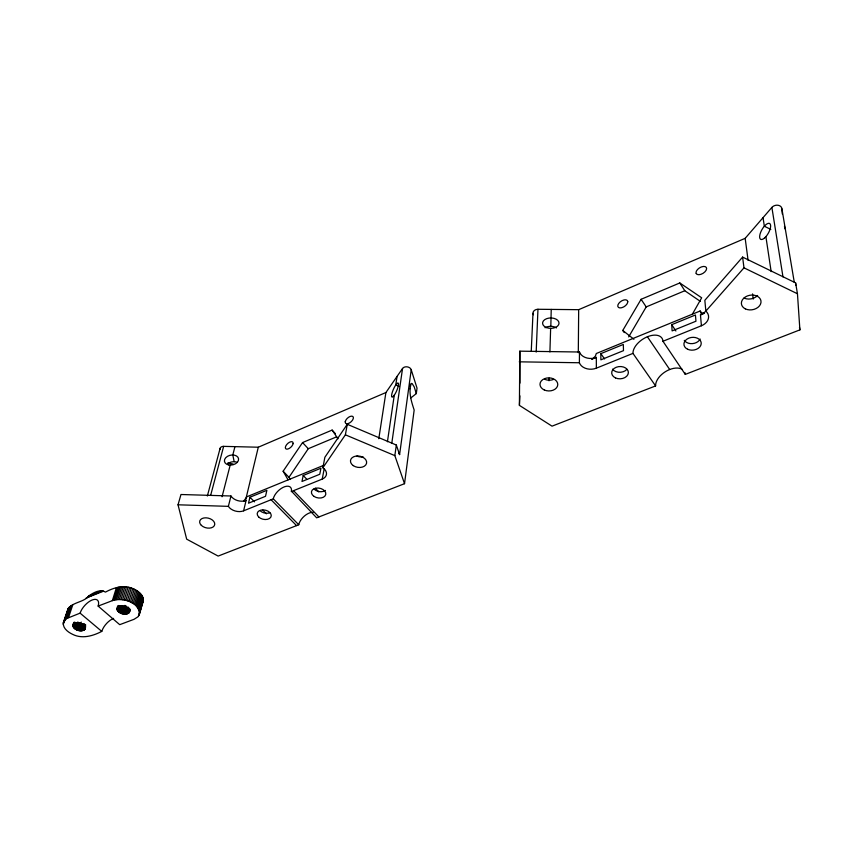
<?xml version="1.0" encoding="UTF-8"?>
<svg xmlns="http://www.w3.org/2000/svg" width="842" height="842" viewBox="0 0 842 842"><rect width="100%" height="100%" fill="white"/><g stroke="black" fill="none" stroke-linecap="round" stroke-linejoin="round"><path stroke-width="1.26" d="M662.959 341.273L685.283 374.395L799.9 329.875L797.458 293.763L795.616 282.891L742.602 257.094L704.838 300.31L705.849 311.108A12.514 9.378 -6.8 0 1 701.418 325.749L662.959 341.273A16.777 9.736 -33.3 0 0 647.477 336.726A16.777 9.736 -33.3 0 0 632.963 353.387L596.368 368.165A11.841 8.82 -1.2 0 1 579.391 362.755L579.475 352.009L519.83 351.167L519.409 405.37L552.026 426.157L655.602 385.92A16.472 9.936 -32.7 0 1 665.348 371.722A16.472 9.936 -32.7 0 1 682.136 369.291M578.296 352.714L578.675 309.677L745.17 238.328L771.882 207.416A5.641 4.368 -13.9 0 1 777.966 205.248A5.641 4.368 -13.9 0 1 781.923 208.848L794.29 282.302M116.964 609.082C118.427 603.293 129.279 605.924 129.721 611.324C127.268 617.386 113.902 612.85 117.712 606.114M550.826 326.296L551.226 309.403M63.382 622.533L66.35 618.659L80.095 613.134L81.169 610.597A12.725 6.031 -48.7 0 1 93.294 599.62A12.725 6.031 -48.7 0 1 98.125 606.082L119.722 624.669L134.078 619.291L137.93 616.839L139.383 614.271L143.119 601.43C144.308 595.726 138.814 591.379 134.246 589.211C124.974 584.38 114.133 587.327 105.482 592.094C100.23 588.832 93.872 592.505 89.378 595.483C83.863 602.598 72.98 601.756 67.97 608.955L63.382 622.533C62.518 628.185 68.086 632.205 72.601 634.331C82.021 639.152 92.936 636.005 101.777 631.395L102.808 628.858A12.567 6.168 -49 0 1 113.607 618.396M549.016 380.773L549.089 378.153M549.91 351.945L550.636 328.359M536.175 352.103L537.964 309.277L578.675 309.677M531.27 350.903L532.986 313.266M519.409 405.37L519.903 395.845M409.843 385.899L409.949 383.952M243.601 510.831L246.085 500.453A10.083 6.704 13.3 0 1 230.971 495.991L180.977 494.507L178.03 504.8L228.371 506.347A10.146 6.704 13.3 0 0 243.601 510.831L273.292 498.843L273.829 497.064A11.472 5.989 -44.2 0 1 284.775 486.687A11.472 5.989 -44.2 0 1 291.416 491.139L316.655 517.819L404.528 483.697L414.159 410.043C411.496 401.771 408.128 391.804 411.328 383.426L412.191 383.615L414.222 386.888L416.306 393.593L410.917 397.866M416.306 393.593L417.022 388.13L411.222 369.754A4.673 3.473 7.8 0 0 407.223 366.859A4.673 3.473 7.8 0 0 402.539 368.491L385.899 392.54L378.795 438.724M72.959 625.174C73.086 630.479 83.305 633.279 85.421 628.1C85.221 625.143 81.927 623.648 79.39 623.059C76.738 620.754 71.054 627.09 73.686 622.996M398.729 453.259A4.968 3.484 8 0 1 399.592 454.596L411.222 369.754M404.528 483.697L394.845 455.627L396.329 445.039L347.272 424.294L324.875 457.269L322.875 467.763A10.472 7.189 10.9 0 1 322.233 479.098L291.29 491.581M391.825 442.966L402.539 368.491M387.425 441.776L394.277 395.214A7.662 1.789 -66.6 0 0 398.34 383.268A7.662 1.789 -66.6 0 0 392.488 391.698A7.662 1.789 -66.6 0 0 394.309 395.172M397.035 376.448L395.793 384.91L399.192 386.383M322.875 467.763L345.388 434.819L347.272 424.294M322.233 479.098L324.223 468.605M139.383 614.271C139.519 601.956 122.258 597.22 112.365 600.651L98.125 606.082M78.085 625.038L78.59 622.512M303.204 475.477L301.983 481.487L319.781 474.257L320.939 468.236L303.204 475.477L306.667 479.13M249.927 497.233L248.516 503.2L265.525 496.296L266.882 490.318L249.927 497.233L254.526 501.843M245.569 500.222L258.294 447.218L385.899 392.54M76.001 622.743L74.591 628.564L76.001 622.743L74.201 628.206M228.371 506.347L230.971 495.991M222.056 496.759L230.192 465.1M234.95 446.639L232.802 454.975L234.171 461.669M210.647 495.359L223.656 446.365L258.294 447.218M207.353 496.001L220.12 448.291M178.03 504.8L186.671 539.154L218.141 556.078L298.763 524.766L299.257 522.977A11.293 6.136 -44.4 0 1 313.182 512.325M74.601 622.385L73.307 627.069L74.749 622.701M138.72 609.271L142.477 596.431M139.172 610.303L142.919 597.452M139.456 611.324L143.203 598.483M138.562 616.039L143.329 599.493M139.056 615.186L143.298 600.483M137.383 607.24L141.161 594.389L138.13 608.25L141.898 595.399M134.383 604.409L138.183 591.558M135.499 605.314L139.298 592.463M136.509 606.261L140.298 593.41M129.089 612.702L130.068 609.387M129.521 612.05L130.173 609.84M133.141 603.567L136.962 590.716M126.016 614.039L127.668 608.524L128.742 608.313L127.1 613.829M127.658 609.566L128.394 607.135M126.574 613.955L128.226 608.44M130.394 602.062L134.246 589.211M127.574 613.671L129.226 608.156M128.026 613.481L129.342 609.061M128.437 613.25L129.752 608.829M128.784 612.987L129.773 609.682M131.815 602.777L135.646 589.926M124.805 609.25L125.9 605.598M123.606 613.986L125.258 608.471L127.668 608.524L125.437 614.081L127.089 608.566M127.374 600.862L131.247 588.021M124.216 614.05L125.879 608.534M125.763 609.419L126.489 606.987M124.837 614.092L126.489 608.577M128.91 601.42L132.773 588.579M126.721 609.524L127.447 607.093M120.574 613.081L122.732 605.977M118.196 611.45L119.88 605.935L122.816 607.819L121.143 613.323L123.416 608.029L125.258 608.471M122.911 608.745L123.648 606.314M121.743 613.544L123.416 608.029L122.816 607.819M125.784 600.399L129.679 587.558M122.353 613.723L124.016 608.208M124.216 607.798L124.953 605.366M122.974 613.871L124.637 608.366M118.585 611.818L120.269 606.303M122.574 599.757L126.489 586.906M119.027 612.166L120.711 606.661M121.185 606.987L119.511 612.492L121.701 607.293L120.027 612.797M121.111 608.019L121.848 605.587M124.184 600.03L128.089 587.179M119.385 599.504L123.332 586.674M117.027 609.482L118.038 606.166M117.143 609.882L118.501 605.472M117.322 610.282L118.669 605.872M117.564 610.682L118.911 606.272M120.964 599.578L124.9 586.737M117.848 611.071L119.532 605.556M116.354 599.662L120.322 586.832M117.838 599.536L121.795 586.695M117.585 587.4L113.607 600.23L118.911 587.063L114.933 599.893M112.365 600.651L116.354 587.832M84.232 629.963L85.295 626.68M84.558 629.711L85.621 626.437M84.842 629.437L85.558 627.248M81.337 630.763L83.653 623.785M81.906 630.721L83.684 625.259L84.726 625.059L82.948 630.521M82.442 630.637L84.568 623.827M85.189 624.901L83.411 630.374L85.61 624.722L83.842 630.184L85.568 625.638M78.327 630.416L80.116 624.953L83.684 625.259M80.064 625.701L81.242 622.091M78.938 630.553L80.727 625.09M81 625.922L81.779 623.512M79.548 630.669L81.337 625.206M80.158 630.732L81.937 625.269M81.937 626.08L82.716 623.68M80.758 630.763L82.537 625.301M77.359 624.732L78.148 622.322M76.033 629.511L77.822 624.048L76.39 623.101L75.033 628.9L76.832 623.438M76.569 629.784L78.369 624.322L77.822 624.048M78.232 625.101L79.022 622.691M78.369 624.322L78.927 624.564L77.138 630.027L79.516 624.775L80.116 624.953M79.137 625.427L79.927 623.017M77.727 630.237L79.516 624.775L78.927 624.564M67.97 608.955L67.718 612.734M73.549 627.458L75.001 623.091M73.854 627.837L75.654 622.375M75.517 629.216L77.306 623.754M72.917 625.911L74.001 622.259M72.991 626.29L74.075 623.017M73.117 626.68L74.57 622.312M68.486 617.628L72.749 604.924M63.245 623.459L68.423 608.113M63.266 624.417L69.012 607.324M65.466 619.302L69.76 606.608M66.35 618.659L70.633 605.966M67.36 618.102L71.633 605.398M143.119 601.43L141.666 604.009M76.664 624.385L77.727 622.112M692.166 314.561L701.67 297.784L679.799 282.954L641.099 299.299L622.764 330.443L624.259 332.611M628.658 336.905L646.203 306.92L684.809 290.743L700.46 301.447M290.227 479.477L288.985 477.319L308.277 448.712L336.663 436.819M288.059 479.835L283.133 471.225L302.562 442.576L332.127 430.083L335.379 433.662M705.849 311.108L743.981 267.84L742.602 257.094M593.515 358.071L595.42 356.029L596.294 353.514L700.112 311.014L701.491 313.161M243.591 501.253L246.99 496.717L323.738 465.31M592.926 358.513L591.663 359.26L596.315 357.387L596.368 368.165M101.314 590.8L87.779 596.683L102.514 590.884L86.189 597.978L103.619 591.137M701.418 325.749L700.46 314.919L704.48 313.256M600.82 353.651L623.322 344.452L623.48 350.651L600.872 359.839L600.82 353.651L604.577 358.913M671.716 324.686L695.429 314.992L695.955 321.212L672.116 330.895L671.716 324.686L675.905 331.001M243.759 501.39L246.085 500.453M704.101 313.161L701.249 312.803L700.112 311.014M519.251 361.828L579.391 362.755M227.75 462.963L233.097 464.026M345.388 434.819L394.845 455.627M409.349 388.404L410.043 388.709M743.981 267.84L797.458 293.763M770.809 229.424L764.326 226.214L763.041 217.657M622.764 330.443L633.931 339.273M80.095 613.134L101.777 631.395M262.788 510.136L266.451 513.82M271.082 499.738L296.563 525.618M273.292 498.843L298.763 524.766M293.542 490.675L318.897 516.946M283.133 471.225L288.985 477.319M315.329 488.244L318.802 491.886M302.562 442.576L308.277 448.712M632.963 353.387L655.602 385.92M647.393 336.758L669.706 369.512M332.127 430.083L338 438.787M641.099 299.299L646.203 306.92M700.144 311.403L701.681 313.971M679.799 282.954L684.809 290.743M396.329 445.039L399.592 454.596M799.479 327.306L799.9 329.875M771.882 207.416L782.986 276.913M784.481 226.003L784.902 228.792M765.894 236.644L771.167 271.629M745.17 238.328L748.085 260.294M752.548 293.9L753.232 299.078M781.923 208.848L782.302 214.005M795.616 282.891L795.785 285.354M519.83 351.167L519.935 383.142M757.621 295.458A9.809 7.346 -9.8 0 1 744.044 298.047M553.51 379.426A8.82 6.536 1 0 1 544.721 379.279M684.925 372.606A16.472 9.936 -32.7 0 1 685.283 374.395M626.848 369.364A8.304 6.136 -2.4 0 1 612.513 369.143M700.144 339.021A8.63 6.399 -6.1 0 1 692.482 343.61A8.63 6.399 -6.1 0 1 684.283 340.368M596.315 357.387A11.746 8.809 -1.4 0 1 579.475 352.009M705.87 310.887A12.409 9.357 -7.1 0 1 700.46 314.919M533.481 314.761A4.957 3.831 0.7 0 1 537.964 309.277M545.016 327.748A8.178 5.21 0 0 1 556.541 327.885M269.882 512.746A7.094 4.694 12.3 0 1 260.083 510.684M220.13 449.502A4.336 2.968 14.5 0 1 223.656 446.365M325.38 490.433A7.252 4.926 10.7 0 1 314.013 489.076M227.519 464.026A7.146 4.957 -11.7 0 1 237.465 462.437M362.997 456.796A8.104 5.684 9.4 0 1 356.871 456.08M627.743 301.51L627.679 302.446A5.652 3.115 -33.8 0 1 619.88 307.919A5.652 3.115 -33.8 0 1 620.249 301.846A5.652 3.115 -33.8 0 1 627.743 301.51M345.283 421.558L345.231 422.4A4.968 2.568 -41.7 0 0 351.314 421.6A4.968 2.568 -41.7 0 0 351.672 416.137A4.968 2.568 -41.7 0 0 345.283 421.558M293.121 443.545L292.869 444.46A4.852 2.442 -43.2 0 1 286.385 449.112A4.852 2.442 -43.2 0 1 288.038 443.218A4.852 2.442 -43.2 0 1 293.121 443.545M696.229 273.545L696.008 272.703A5.905 3.252 -31.5 0 1 703.428 266.451A5.905 3.252 -31.5 0 1 704.849 271.924A5.905 3.252 -31.5 0 1 696.229 273.545M745.359 308.867A9.893 7.357 -9.5 0 0 760.968 302.615A9.893 7.357 -9.5 0 0 747.286 295.984A9.893 7.357 -9.5 0 0 745.359 308.867M544.311 389.983A8.894 6.547 1.1 0 0 557.772 384.594A8.894 6.547 1.1 0 0 544.563 378.647A8.894 6.547 1.1 0 0 544.311 389.983M546.584 327.622A8.22 5.199 -0.1 0 0 559.025 323.223A8.22 5.199 -0.1 0 0 546.805 318.613A8.22 5.199 -0.1 0 0 546.584 327.622M687.63 349.251A8.673 6.399 -6 0 0 701.197 343.894A8.673 6.399 -6 0 0 688.903 338.116A8.673 6.399 -6 0 0 687.63 349.251M615.491 377.911A8.346 6.147 -2.3 0 0 628.364 372.827A8.346 6.147 -2.3 0 0 616.228 367.27A8.346 6.147 -2.3 0 0 615.491 377.911M764.515 238.033A9.125 3.663 -60.4 0 0 770.188 224.004A9.125 3.663 -60.4 0 0 760.705 232.171A9.125 3.663 -60.4 0 0 764.515 238.033M353.282 465.626A8.167 5.684 9.4 0 0 366.523 463.437A8.167 5.684 9.4 0 0 355.84 456.111A8.167 5.684 9.4 0 0 353.282 465.626M258.631 516.914A7.125 4.694 12.3 0 0 270.714 517.325A7.125 4.694 12.3 0 0 263.335 509.884A7.125 4.694 12.3 0 0 258.631 516.914M314.055 496.422A7.283 4.926 10.7 0 0 325.738 494.549A7.283 4.926 10.7 0 0 316.066 488.128A7.283 4.926 10.7 0 0 314.055 496.422M228.466 464.889A7.178 4.957 -11.6 0 0 238.581 458.89A7.178 4.957 -11.6 0 0 227.466 456.343A7.178 4.957 -11.6 0 0 228.466 464.889M201.333 525.345A7.683 4.968 14 0 0 214.257 525.797A7.683 4.968 14 0 0 206.027 517.819A7.683 4.968 14 0 0 201.333 525.345"/></g></svg>
